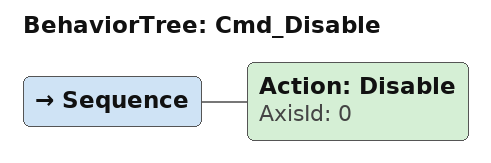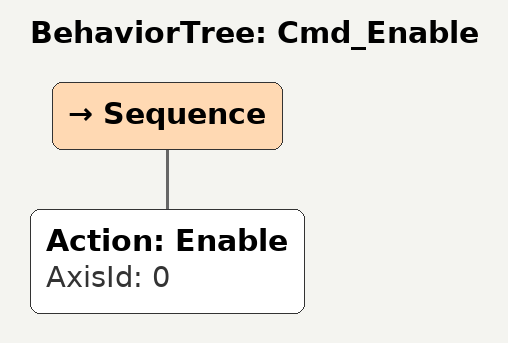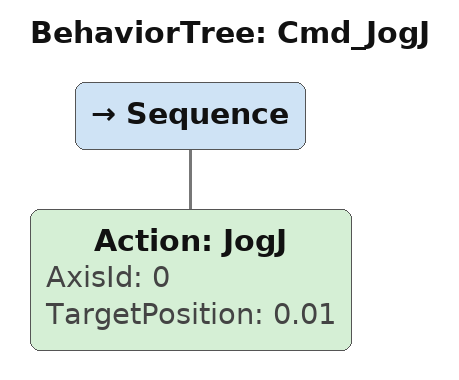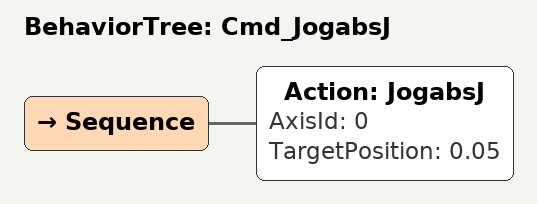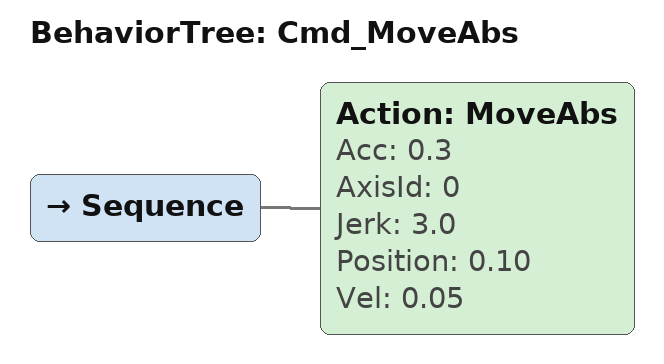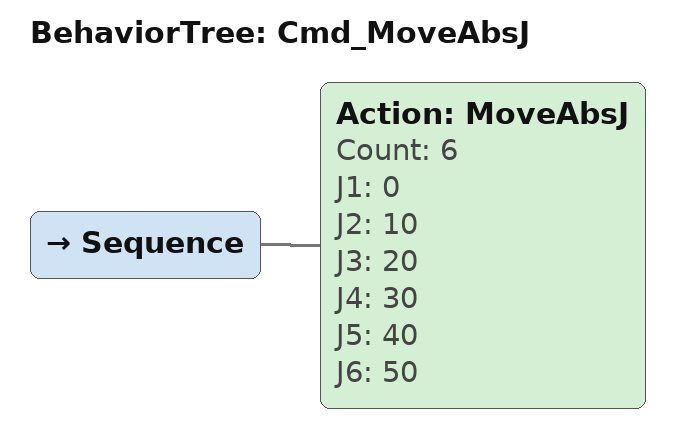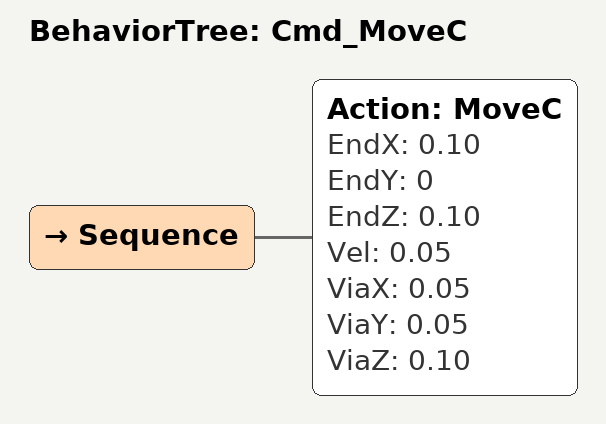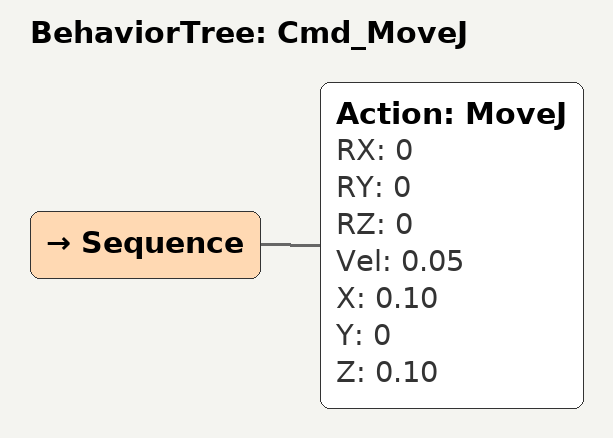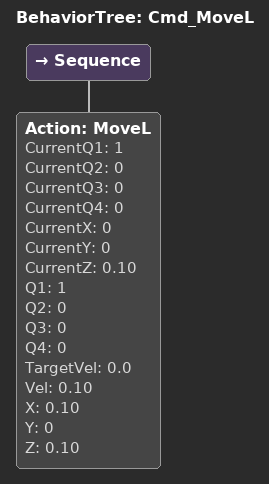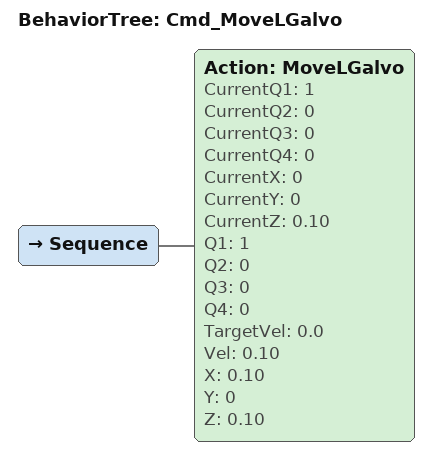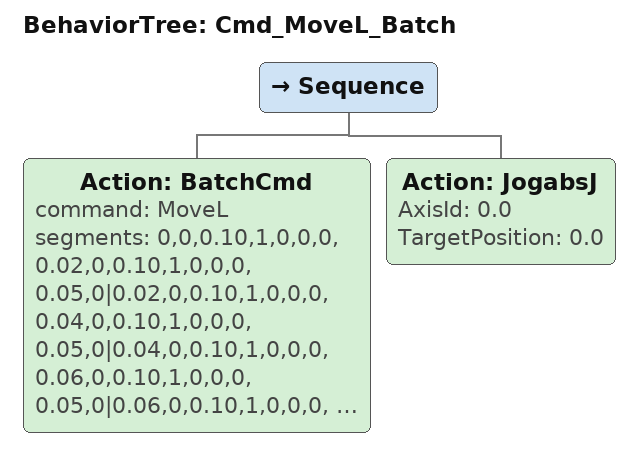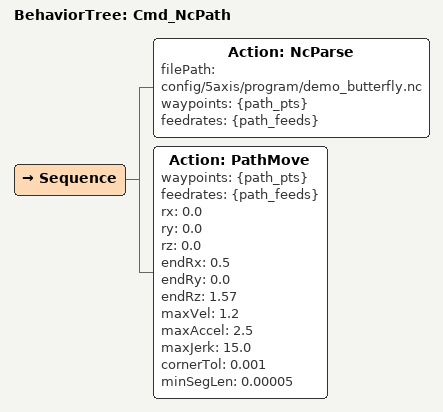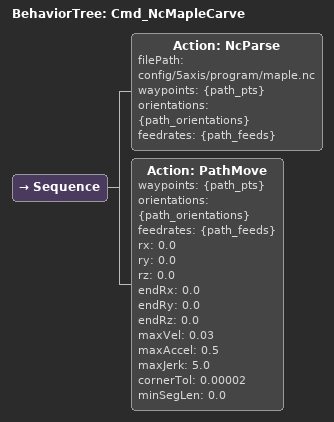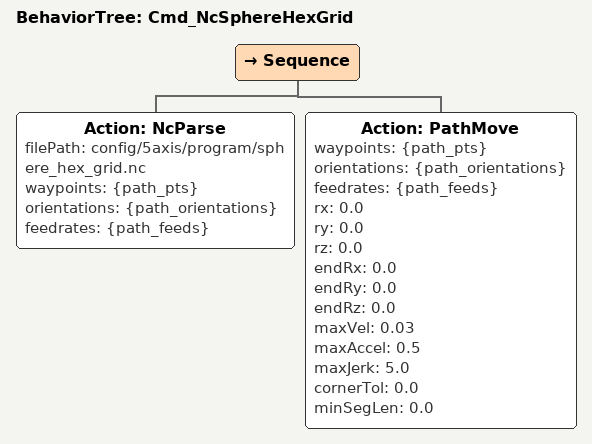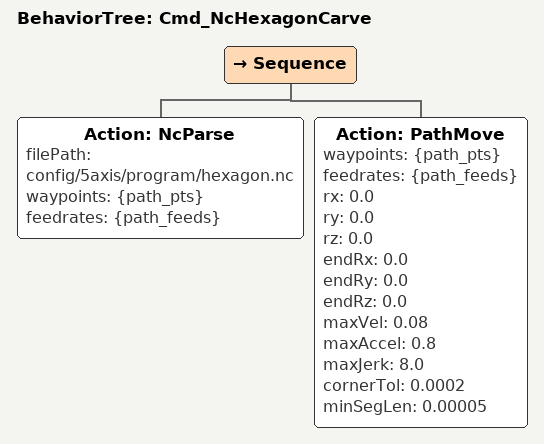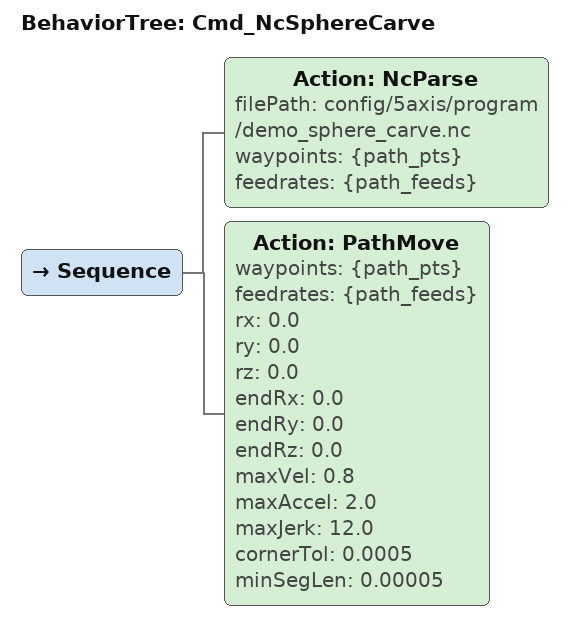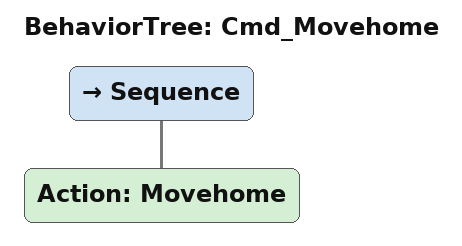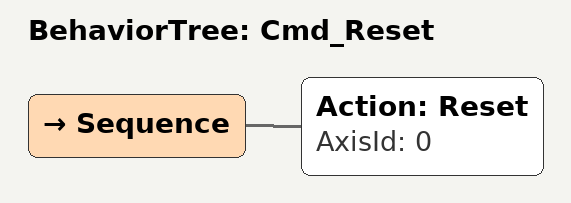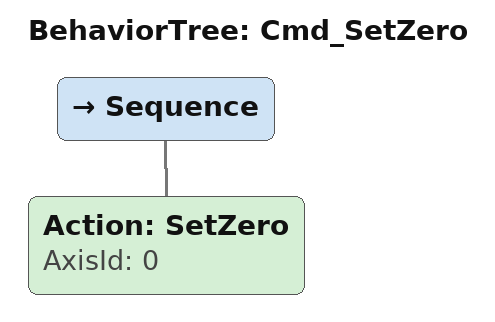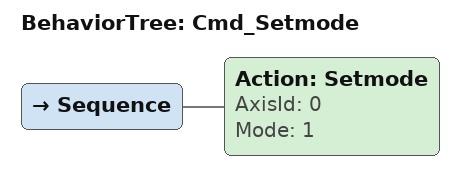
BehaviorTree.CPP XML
<?xml version="1.0"?>
<root main_tree_to_execute="Cmd_NcSphereHexGrid">
    <BehaviorTree ID="Cmd_Disable">
        <Sequence>
            <Action AxisId="0" ID="Disable"/>
        </Sequence>
    </BehaviorTree>
    <BehaviorTree ID="Cmd_Enable">
        <Sequence>
            <Action AxisId="0" ID="Enable"/>
        </Sequence>
    </BehaviorTree>
    <BehaviorTree ID="Cmd_JogJ">
        <Sequence>
            <Action AxisId="0" ID="JogJ" TargetPosition="0.01"/>
        </Sequence>
    </BehaviorTree>
    <BehaviorTree ID="Cmd_JogabsJ">
        <Sequence>
            <Action AxisId="0" ID="JogabsJ" TargetPosition="0.05"/>
        </Sequence>
    </BehaviorTree>
    <BehaviorTree ID="Cmd_MoveAbs">
        <Sequence>
            <Action Acc="0.3" AxisId="0" ID="MoveAbs" Jerk="3.0" Position="0.10" Vel="0.05"/>
        </Sequence>
    </BehaviorTree>
    <BehaviorTree ID="Cmd_MoveAbsJ">
        <Sequence>
            <Action Count="6" ID="MoveAbsJ" J1="0" J2="10" J3="20" J4="30" J5="40" J6="50"/>
        </Sequence>
    </BehaviorTree>
    <!-- Cartesian demos use controller SI: m / m/s (5axis soft limits ~±0.4 m) -->
    <BehaviorTree ID="Cmd_MoveC">
        <Sequence>
            <Action EndX="0.10" EndY="0" EndZ="0.10" ID="MoveC" Vel="0.05" ViaX="0.05" ViaY="0.05" ViaZ="0.10"/>
        </Sequence>
    </BehaviorTree>
    <BehaviorTree ID="Cmd_MoveJ">
        <Sequence>
            <Action ID="MoveJ" RX="0" RY="0" RZ="0" Vel="0.05" X="0.10" Y="0" Z="0.10"/>
        </Sequence>
    </BehaviorTree>
    <BehaviorTree ID="Cmd_MoveL">
        <Sequence>
            <Action CurrentQ1="1" CurrentQ2="0" CurrentQ3="0" CurrentQ4="0" CurrentX="0" CurrentY="0" CurrentZ="0.10" ID="MoveL" Q1="1" Q2="0" Q3="0" Q4="0" TargetVel="0.0" Vel="0.10" X="0.10" Y="0" Z="0.10"/>
        </Sequence>
    </BehaviorTree>
    <BehaviorTree ID="Cmd_MoveLGalvo">
        <Sequence>
            <Action CurrentQ1="1" CurrentQ2="0" CurrentQ3="0" CurrentQ4="0" CurrentX="0" CurrentY="0" CurrentZ="0.10" ID="MoveLGalvo" Q1="1" Q2="0" Q3="0" Q4="0" TargetVel="0.0" Vel="0.10" X="0.10" Y="0" Z="0.10"/>
        </Sequence>
    </BehaviorTree>
    <BehaviorTree ID="Cmd_MoveL_Batch">
        <Sequence>
            <Action ID="BatchCmd" command="MoveL" segments="0,0,0.10,1,0,0,0, 0.02,0,0.10,1,0,0,0, 0.05,0|0.02,0,0.10,1,0,0,0, 0.04,0,0.10,1,0,0,0, 0.05,0|0.04,0,0.10,1,0,0,0, 0.06,0,0.10,1,0,0,0, 0.05,0|0.06,0,0.10,1,0,0,0, 0.08,0,0.10,1,0,0,0, 0.05,0|0.08,0,0.10,1,0,0,0, 0.10,0,0.10,1,0,0,0, 0.05,0"/>
            <Action AxisId="0.0" ID="JogabsJ" TargetPosition="0.0"/>
        </Sequence>
    </BehaviorTree>
    <BehaviorTree ID="Cmd_NcPath">
        <Sequence>
            <Action ID="NcParse" filePath="config/5axis/program/demo_butterfly.nc"
                    waypoints="{path_pts}" feedrates="{path_feeds}"/>
            <!-- PathMove units: m / m/s (NcParse: G21 mm→m, F mm/s→m/s) -->
            <Action ID="PathMove" waypoints="{path_pts}" feedrates="{path_feeds}"
                    rx="0.0" ry="0.0" rz="0.0"
                    endRx="0.5" endRy="0.0" endRz="1.57"
                    maxVel="1.2" maxAccel="2.5" maxJerk="15.0"
                    cornerTol="0.001" minSegLen="0.00005"/>
        </Sequence>
    </BehaviorTree>
    <!-- Simultaneous XYZAC butterfly engraving with tool axis normal to the R40 sphere -->
    <BehaviorTree ID="Cmd_NcMapleCarve">
        <Sequence>
            <Action ID="NcParse" filePath="config/5axis/program/maple.nc"
                    waypoints="{path_pts}" orientations="{path_orientations}"
                    feedrates="{path_feeds}"/>
            <Action ID="PathMove" waypoints="{path_pts}"
                    orientations="{path_orientations}" feedrates="{path_feeds}"
                    rx="0.0" ry="0.0" rz="0.0"
                    endRx="0.0" endRy="0.0" endRz="0.0"
                    maxVel="0.03" maxAccel="0.5" maxJerk="5.0"
                    cornerTol="0.00002" minSegLen="0.0"/>
        </Sequence>
    </BehaviorTree>
    <!-- Continuous RTCP hex grid over the reachable R40 upper hemisphere -->
    <BehaviorTree ID="Cmd_NcSphereHexGrid">
        <Sequence>
            <Action ID="NcParse" filePath="config/5axis/program/sphere_hex_grid.nc"
                    waypoints="{path_pts}" orientations="{path_orientations}"
                    feedrates="{path_feeds}"/>
            <Action ID="PathMove" waypoints="{path_pts}"
                    orientations="{path_orientations}" feedrates="{path_feeds}"
                    rx="0.0" ry="0.0" rz="0.0"
                    endRx="0.0" endRy="0.0" endRz="0.0"
                    maxVel="0.03" maxAccel="0.5" maxJerk="5.0"
                    cornerTol="0.0" minSegLen="0.0"/>
        </Sequence>
    </BehaviorTree>
    <!-- Hexagonal spiral carved on R40 sphere -->
    <BehaviorTree ID="Cmd_NcHexagonCarve">
        <Sequence>
            <Action ID="NcParse" filePath="config/5axis/program/hexagon.nc"
                    waypoints="{path_pts}" feedrates="{path_feeds}"/>
            <Action ID="PathMove" waypoints="{path_pts}" feedrates="{path_feeds}"
                    rx="0.0" ry="0.0" rz="0.0"
                    endRx="0.0" endRy="0.0" endRz="0.0"
                    maxVel="0.08" maxAccel="0.8" maxJerk="8.0"
                    cornerTol="0.0002" minSegLen="0.00005"/>
        </Sequence>
    </BehaviorTree>
    <!-- Sphere-surface carve: spiral + latitude rings + meridians + polar rosette -->
    <BehaviorTree ID="Cmd_NcSphereCarve">
        <Sequence>
            <Action ID="NcParse" filePath="config/5axis/program/demo_sphere_carve.nc"
                    waypoints="{path_pts}" feedrates="{path_feeds}"/>
            <!-- Keep A/C fixed (tool normal ~ -Z); path already lies on R=40 mm sphere -->
            <Action ID="PathMove" waypoints="{path_pts}" feedrates="{path_feeds}"
                    rx="0.0" ry="0.0" rz="0.0"
                    endRx="0.0" endRy="0.0" endRz="0.0"
                    maxVel="0.8" maxAccel="2.0" maxJerk="12.0"
                    cornerTol="0.0005" minSegLen="0.00005"/>
        </Sequence>
    </BehaviorTree>
    <BehaviorTree ID="Cmd_Movehome">
        <Sequence>
            <Action ID="Movehome"/>
        </Sequence>
    </BehaviorTree>
    <BehaviorTree ID="Cmd_Reset">
        <Sequence>
            <Action AxisId="0" ID="Reset"/>
        </Sequence>
    </BehaviorTree>
    <BehaviorTree ID="Cmd_SetZero">
        <Sequence>
            <Action AxisId="0" ID="SetZero"/>
        </Sequence>
    </BehaviorTree>
    <BehaviorTree ID="Cmd_Setmode">
        <Sequence>
            <Action AxisId="0" ID="Setmode" Mode="1"/>
        </Sequence>
    </BehaviorTree>
</root>
